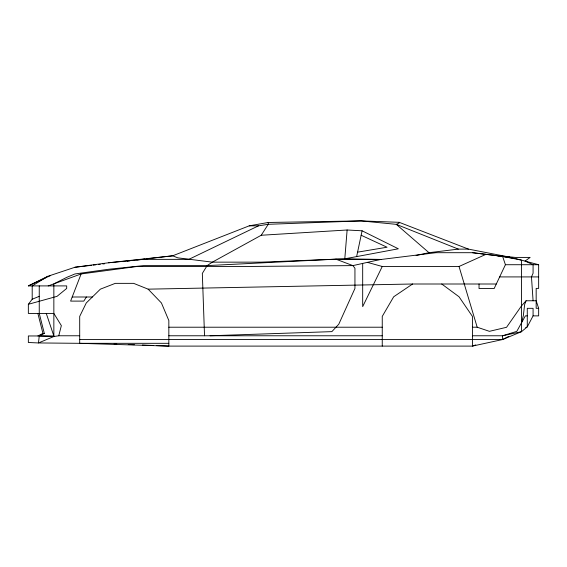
<?xml version="1.0" encoding="UTF-8"?>
<svg xmlns="http://www.w3.org/2000/svg" width="567" height="567" viewBox="0 0 567 567"><rect width="100%" height="100%" fill="white"/><g stroke="black" fill="none" stroke-linecap="round" stroke-linejoin="round"><path stroke-width="0.85" d="M381.449 259.431L344.8 258.814L398.346 248.793L362.093 230.797L347.124 229.996L344.8 258.814L261.224 262.152L212.349 262.152L177.797 257.836L172.637 255.809L108.488 262.783L74.95 267.255L47.876 276.278L28.35 285.903L66.686 285.903L66.686 288.44L57.033 296.343L28.35 304.295L28.35 313.423L53.851 313.423L61.349 325.621L58.762 335.77L53.851 336.514L39.251 335.962L38.471 342.95L28.35 342.489L28.35 335.962L53.851 335.962L46.267 313.423M356.636 256.596L362.093 230.797M521.484 322.885L523.348 315.599L524.645 304.472L526.077 300.765L536.169 300.765L538.65 308.32L538.65 315.876L533.079 315.876L527.282 326.854L521.484 331.681L502.596 339.541L472.417 346.104L168.838 346.104L79.699 343.318L38.471 342.95L53.851 336.514L53.851 283.861L66.849 277.32L74.95 273.953L108.488 269.282L143.55 265.611L207.146 265.611L335.905 259.169L379.429 259.679L435.903 252.698L472.417 252.698L504.176 256.553M379.429 259.679L352.901 265.611L245.752 266.483L137.03 266.483L81.116 273.953L70.613 301.105L83.803 301.105L86.411 296.995M472.417 252.698L502.596 256.376L505.417 264.718L494.148 288.56L479.037 288.56L479.037 284.003M485.94 254.349L459.029 266.483L382.25 266.483L362.682 306.641L362.682 263.421M204.531 335.77L202.327 273.414L207.146 265.611L212.349 262.152L261.224 235.255L268.248 224.298L268.248 222.47L361.059 220.896L399.182 222.314L468.462 249.111L509.379 257.085M28.35 304.295L32.199 299.22L39.251 296.343M526.077 300.765L521.484 305.904L506.551 327.294L489.406 331.334L477.187 327.216L472.417 327.216M496.302 284.003L412.613 284.003L393.696 296.768L382.25 316.393L382.25 346.104M47.876 276.278L32.199 285.903L32.199 299.22M79.699 339.541L502.596 339.541L508.769 336.373M525.737 327.648L527.282 326.854L527.282 308.32L533.079 308.32L533.079 315.876M37.876 335.962L42.943 333.424L44.325 333.424L39.251 313.423L39.251 285.903M39.251 335.962L44.325 333.424M468.462 249.111L458.32 249.111L396.283 224.348L361.059 220.896L268.248 224.298L258.481 225.836L188.832 259.36L143.55 259.36L108.488 262.783M28.35 285.903L45.884 277.745M47.479 277.008L50.661 275.519M268.248 222.47L249.218 225.836L172.637 255.809L146.47 258.871M48.223 285.903L81.116 273.953M475.741 344.934L472.417 346.104L472.417 316.393L459.029 296.768L441.728 284.003M416.079 255.455L428.992 252.698L458.32 249.111M357.579 252.159L387.055 247.233L361.151 235.241M74.95 267.255L91.521 265.313M93.264 265.108L95.887 264.803M98.502 264.498L100.246 264.293M102.861 263.988L104.604 263.783M122.919 261.635L124.669 261.43M127.284 261.125L129.9 260.82M132.515 260.508L134.259 260.303M136.874 259.998L139.496 259.693M142.111 259.388L144.727 259.076M261.224 235.255L347.124 229.996M210.066 335.77L331.865 331.631L338.782 324.211L354.942 288.44L354.942 268.255L352.901 265.611L335.905 259.169M168.838 343.318L79.699 343.318L79.699 316.393L86.269 302.969L100.366 289.156L115.271 283.358L133.635 283.358L148.143 289.156L412.613 284.003M249.218 225.836L258.481 225.836M505.417 264.718L538.65 264.718L538.65 288.39L536.169 288.39L536.169 308.32L538.65 308.32M499.655 276.916L538.65 276.916M72.2 296.995L92.364 296.995M527.282 315.876L525.361 315.876L516.785 331.369L502.596 335.77L472.417 335.77M168.838 327.216L382.25 327.216M58.762 335.77L79.699 335.77M168.838 335.77L382.25 335.77M114.123 343.885L116.767 343.992M128.241 344.46L134.422 344.708M142.36 345.027L152.948 345.459M156.478 345.601L168.838 346.104L168.838 320.539L161.432 302.969L148.143 289.156M505.899 256.766L510.215 257.305M502.596 256.376L521.484 260.125L521.484 331.681L502.596 335.77L502.596 339.541M538.65 264.718L515.254 258.502L496.409 255.582L515.254 257.411L530.145 257.411L525.07 261.068L533.079 264.718L533.079 273.259L531.477 276.916L533.079 300.765M367.395 262.372L382.25 266.483M428.992 252.698L396.283 224.348L399.182 223.037L399.182 222.314M459.029 266.483L477.187 327.216M37.876 313.423L42.943 333.424"/></g></svg>
